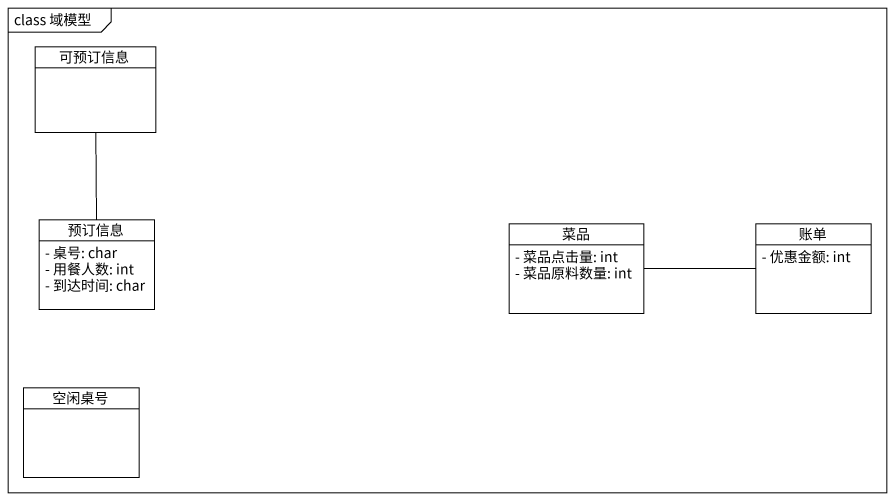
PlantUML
@startuml
mainframe class 域模型
hide circle
hide empty members
skinparam classAttributeIconSize 0
class 可预订信息
class 预订信息 {
  - 桌号: char
  - 用餐人数: int
  - 到达时间: char
}
class 菜品 {
  - 菜品点击量: int
  - 菜品原料数量: int
}
class 账单 {
  - 优惠金额: int
}
class 空闲桌号
可预订信息 -- 预订信息
菜品 -right- 账单
@enduml
